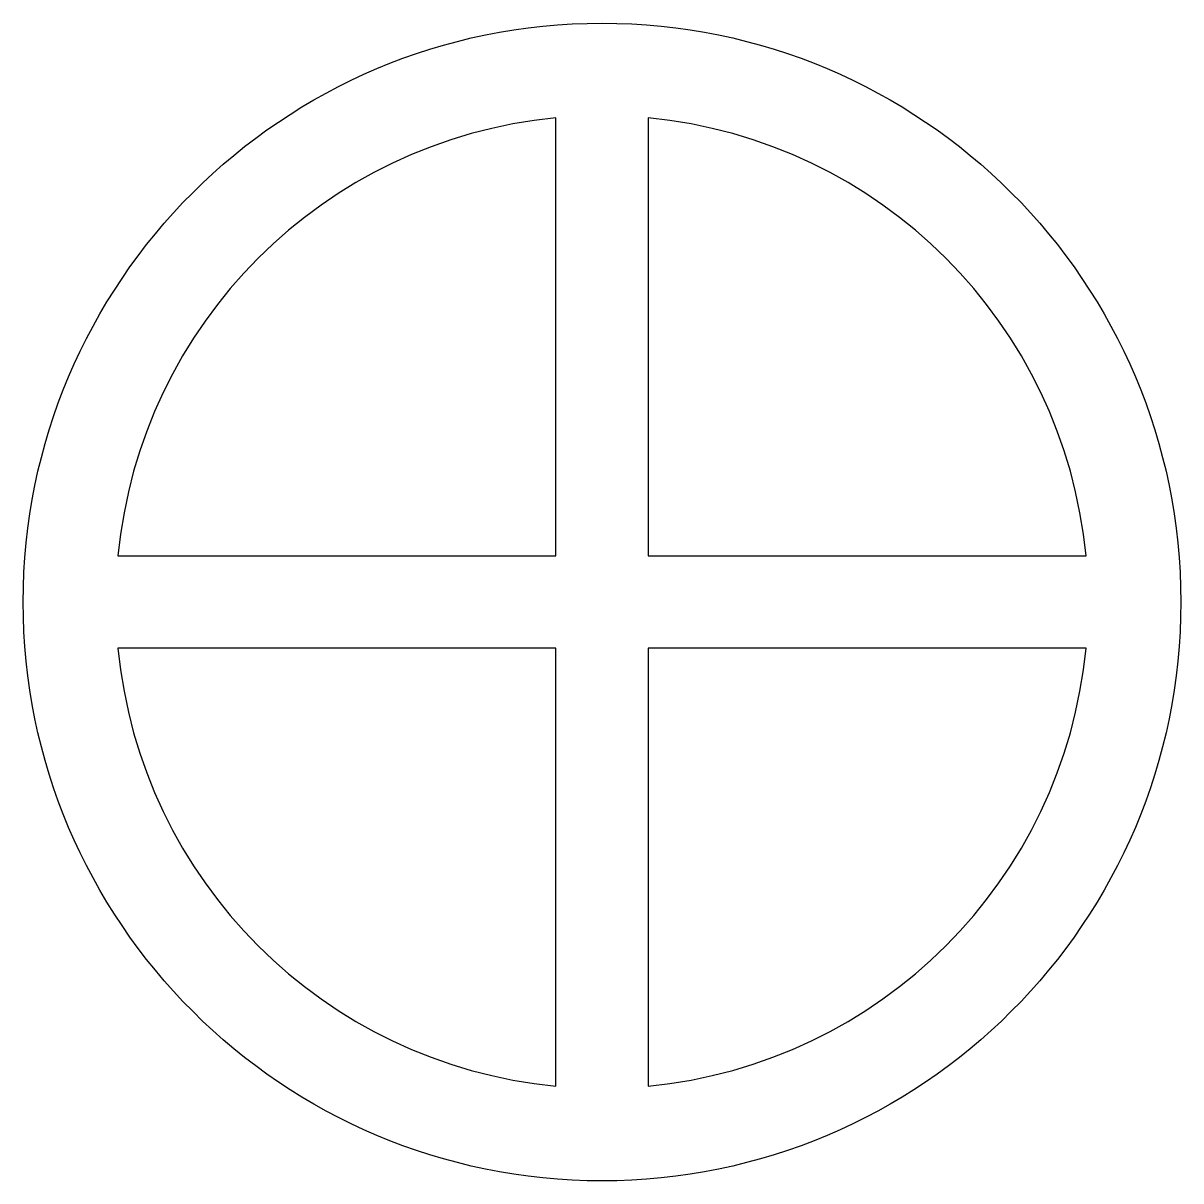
# Model space of a CAD drawing. Extents: x 169.9 to 194.9, y 221.1 to 246.1.
import ezdxf

# ---------------------------------------------------------------- set-up
doc = ezdxf.new("R2010")
doc.units = 0
doc.layers.add('ANA', color=220, linetype='CONTINUOUS')

msp = doc.modelspace()

# ---------------------------------------------------------------- linework, layer by layer
at = {"layer": 'ANA'}
for points in [[(181.432, 234.611), (181.432, 244.064, 0.359381), (171.98, 234.611)], [(192.884, 234.611, 0.359381), (183.432, 244.064), (183.432, 234.611)], [(181.432, 232.611), (171.98, 232.611, 0.359381), (181.432, 223.159)], [(183.432, 223.159, 0.359381), (192.884, 232.611), (183.432, 232.611)]]:
    msp.add_lwpolyline(points, format="xyb", close=True, dxfattribs=at)
msp.add_circle((182.432, 233.611), 12.5, dxfattribs=at)

doc.saveas('drawing.dxf')
